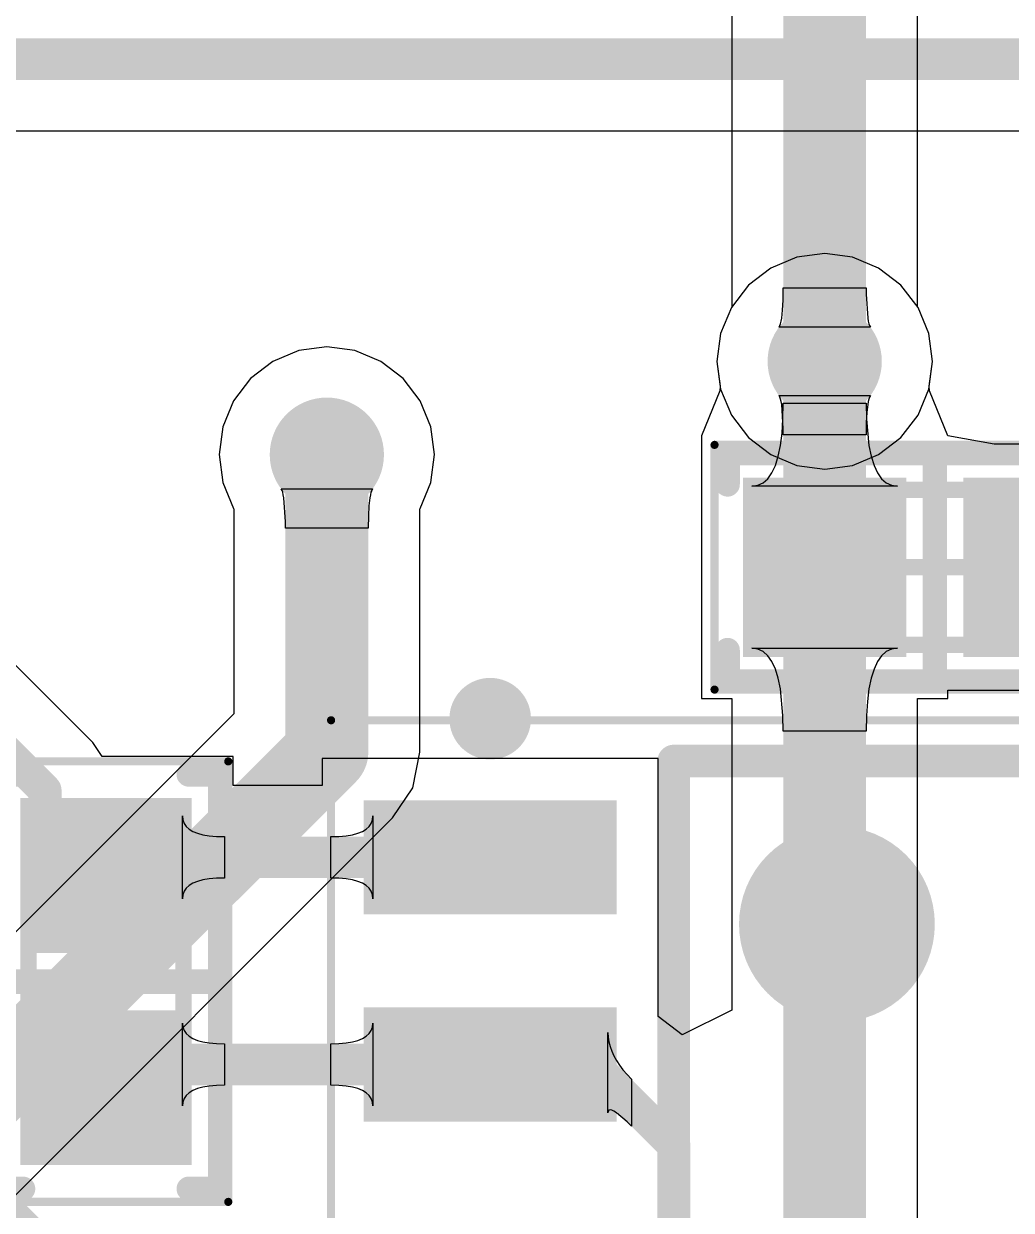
# Model space of a CAD drawing. Header units: inches. Extents: x -0.14 to 3.29, y -0.08 to 7.88.
# Drawn here: x 2.1869 to 2.4251, y 0.9959 to 1.2823 of the extents above; entities that cross this region are included whole.
import ezdxf

# ---------------------------------------------------------------- set-up
doc = ezdxf.new("R2010")
doc.units = ezdxf.units.IN
doc.header["$MEASUREMENT"] = 0
for name, color, linetype in [('Bottom Layer', 5, 'Continuous'), ('Top 3D Body', 56, 'Continuous'), ('Top Courtyard', 56, 'Continuous'), ('Top Layer', 1, 'Continuous'), ('Top Overlay', 2, 'Continuous'), ('Top Paste', 8, 'Continuous'), ('Top Solder', 216, 'Continuous'), ('Via Holes', 16, 'Continuous')]:
    doc.layers.add(name, color=color, linetype=linetype)

# ---------------------------------------------------------------- blocks, each defined once
blk = doc.blocks.new('34355DA5_B1DA_47C2_A88A_ECF82120A4F7_246')
at = {"layer": 'Top Layer'}
for points in [[(-0.13583, 0.13819), (-0.13583, 0.16181), (-0.07874, 0.16181), (-0.07874, 0.13819)], [(-0.13583, 0.08819), (-0.13583, 0.11181), (-0.07874, 0.11181), (-0.07874, 0.08819)]]:
    blk.add_hatch(color=1, dxfattribs=at).paths.add_polyline_path(points)
at = {"layer": 'Top Paste'}
for points in [[(-0.13583, 0.13819), (-0.13583, 0.16181), (-0.07874, 0.16181), (-0.07874, 0.13819)], [(-0.13583, 0.08819), (-0.13583, 0.11181), (-0.07874, 0.11181), (-0.07874, 0.08819)]]:
    blk.add_hatch(color=8, dxfattribs=at).paths.add_polyline_path(points)
at = {"layer": 'Top Solder'}
for points in [[(-0.1378, 0.13622), (-0.1378, 0.16378), (-0.07677, 0.16378), (-0.07677, 0.13622)], [(-0.1378, 0.08622), (-0.1378, 0.11378), (-0.07677, 0.11378), (-0.07677, 0.08622)]]:
    blk.add_hatch(color=216, dxfattribs=at).paths.add_polyline_path(points)
at = {"layer": 'Top Courtyard'}
for points in [[(-0.14567, -0.18307, 0.00197, 0.00197, 0), (-0.14567, 0.18307, 0.00197, 0.00197, 0)], [(-0.14567, 0.18307, 0.00197, 0.00197, 0), (0.14567, 0.18307, 0.00197, 0.00197, 0)]]:
    blk.add_lwpolyline(points, format="xyseb", dxfattribs=at)
blk.add_lwpolyline([(-0.14616, 0.18307, 0.000984, 0.000984, 1), (-0.14518, 0.18307, 0.000984, 0.000984, 1)], format="xyseb", close=True, dxfattribs=at)
blk.add_lwpolyline([(-0.14616, 0.18307, 0.000984, 0.000984, 1), (-0.14518, 0.18307, 0.000984, 0.000984, 1)], format="xyseb", close=True, dxfattribs=at)
at = {"layer": 'Top Overlay'}
for points in [[(-0.10236, 0.18346, 0.00984, 0.00984, 1), (-0.1122, 0.18346, 0.00984, 0.00984, 1)], [(-0.11467, 0.18346, 0.00492, 0.00492, 1), (-0.10974, 0.18346, 0.00492, 0.00492, 1)], [(-0.10482, 0.18346, 0.00492, 0.00492, 1), (-0.0999, 0.18346, 0.00492, 0.00492, 1)], [(-0.06496, 0.17323, 0.00394, 0.00394, 1), (-0.06102, 0.17323, 0.00394, 0.00394, 1)], [(-0.06496, 0.17323, 0.00394, 0.00394, 1), (-0.06102, 0.17323, 0.00394, 0.00394, 1)], [(-0.01181, 0.13386, 0.02362, 0.02362, 1), (-0.03543, 0.13386, 0.02362, 0.02362, 1)], [(-0.04134, 0.13386, 0.01181, 0.01181, 1), (-0.02953, 0.13386, 0.01181, 0.01181, 1)], [(-0.01772, 0.13386, 0.01181, 0.01181, 1), (-0.00591, 0.13386, 0.01181, 0.01181, 1)]]:
    blk.add_lwpolyline(points, format="xyseb", close=True, dxfattribs=at)
for points in [[(-0.06299, -0.17323, 0.00787, 0.00787, 0), (-0.06299, 0.17323, 0.00787, 0.00787, 0)], [(-0.06299, 0.17323, 0.00787, 0.00787, 0), (0.06299, 0.17323, 0.00787, 0.00787, 0)]]:
    blk.add_lwpolyline(points, format="xyseb", dxfattribs=at)
blk = doc.blocks.new('RES_0603_1608_293')
at = {"layer": 'Top Layer'}
for points in [[(-0.04232, -0.0187), (-0.04232, 0.0187), (-0.00886, 0.0187), (-0.00886, -0.0187)], [(0.00886, -0.0187), (0.00886, 0.0187), (0.04232, 0.0187), (0.04232, -0.0187)]]:
    blk.add_hatch(color=1, dxfattribs=at).paths.add_polyline_path(points)
at = {"layer": 'Top Paste'}
for points in [[(-0.04232, -0.0187), (-0.04232, 0.0187), (-0.00886, 0.0187), (-0.00886, -0.0187)], [(0.00886, -0.0187), (0.00886, 0.0187), (0.04232, 0.0187), (0.04232, -0.0187)]]:
    blk.add_hatch(color=8, dxfattribs=at).paths.add_polyline_path(points)
at = {"layer": 'Top Solder'}
for points in [[(-0.04429, -0.02067), (-0.04429, 0.02067), (-0.00689, 0.02067), (-0.00689, -0.02067)], [(0.00689, -0.02067), (0.00689, 0.02067), (0.04429, 0.02067), (0.04429, -0.02067)]]:
    blk.add_hatch(color=216, dxfattribs=at).paths.add_polyline_path(points)
at = {"layer": 'Top 3D Body'}
for points in [[(-0.03445, 0.0187, 0.00394, 0.00394, 0), (-0.03445, -0.0187, 0.00394, 0.00394, 0)], [(-0.03445, 0.0187, 0.00394, 0.00394, 0), (0.03445, 0.0187, 0.00394, 0.00394, 0)], [(0.03445, 0.0187, 0.00394, 0.00394, 0), (0.03445, -0.0187, 0.00394, 0.00394, 0)], [(-0.03445, -0.0187, 0.00394, 0.00394, 0), (0.03445, -0.0187, 0.00394, 0.00394, 0)]]:
    blk.add_lwpolyline(points, format="xyseb", dxfattribs=at)
for points in [[(-0.03543, 0.0187, 0.00197, 0.00197, 1), (-0.03346, 0.0187, 0.00197, 0.00197, 1)], [(-0.03543, 0.0187, 0.00197, 0.00197, 1), (-0.03346, 0.0187, 0.00197, 0.00197, 1)], [(0.03346, 0.0187, 0.00197, 0.00197, 1), (0.03543, 0.0187, 0.00197, 0.00197, 1)], [(0.03346, 0.0187, 0.00197, 0.00197, 1), (0.03543, 0.0187, 0.00197, 0.00197, 1)], [(-0.03543, -0.0187, 0.00197, 0.00197, 1), (-0.03346, -0.0187, 0.00197, 0.00197, 1)], [(-0.03543, -0.0187, 0.00197, 0.00197, 1), (-0.03346, -0.0187, 0.00197, 0.00197, 1)], [(0.03346, -0.0187, 0.00197, 0.00197, 1), (0.03543, -0.0187, 0.00197, 0.00197, 1)], [(0.03346, -0.0187, 0.00197, 0.00197, 1), (0.03543, -0.0187, 0.00197, 0.00197, 1)]]:
    blk.add_lwpolyline(points, format="xyseb", close=True, dxfattribs=at)
at = {"layer": 'Top Courtyard'}
for points in [[(-0.05315, 0.02953, 0.00197, 0.00197, 0), (-0.05315, -0.02953, 0.00197, 0.00197, 0)], [(-0.05315, 0.02953, 0.00197, 0.00197, 0), (0.05315, 0.02953, 0.00197, 0.00197, 0)], [(0.05315, 0.02953, 0.00197, 0.00197, 0), (0.05315, -0.02953, 0.00197, 0.00197, 0)], [(0, 0.0187, 0.00394, 0.00394, 0), (0, -0.0187, 0.00394, 0.00394, 0)], [(-0.0187, 0, 0.00394, 0.00394, 0), (0.0187, 0, 0.00394, 0.00394, 0)], [(-0.05315, -0.02953, 0.00197, 0.00197, 0), (0.05315, -0.02953, 0.00197, 0.00197, 0)]]:
    blk.add_lwpolyline(points, format="xyseb", dxfattribs=at)
for points in [[(-0.05364, 0.02953, 0.000984, 0.000984, 1), (-0.05266, 0.02953, 0.000984, 0.000984, 1)], [(-0.05364, 0.02953, 0.000984, 0.000984, 1), (-0.05266, 0.02953, 0.000984, 0.000984, 1)], [(0.05266, 0.02953, 0.000984, 0.000984, 1), (0.05364, 0.02953, 0.000984, 0.000984, 1)], [(0.05266, 0.02953, 0.000984, 0.000984, 1), (0.05364, 0.02953, 0.000984, 0.000984, 1)], [(-0.00098, 0.0187, 0.00197, 0.00197, 1), (0.00098, 0.0187, 0.00197, 0.00197, 1)], [(-0.01968, 0, 0.00197, 0.00197, 1), (-0.01772, 0, 0.00197, 0.00197, 1)], [(0.01772, 0, 0.00197, 0.00197, 1), (0.01968, 0, 0.00197, 0.00197, 1)], [(-0.00098, -0.0187, 0.00197, 0.00197, 1), (0.00098, -0.0187, 0.00197, 0.00197, 1)], [(-0.05364, -0.02953, 0.000984, 0.000984, 1), (-0.05266, -0.02953, 0.000984, 0.000984, 1)], [(-0.05364, -0.02953, 0.000984, 0.000984, 1), (-0.05266, -0.02953, 0.000984, 0.000984, 1)], [(0.05266, -0.02953, 0.000984, 0.000984, 1), (0.05364, -0.02953, 0.000984, 0.000984, 1)], [(0.05266, -0.02953, 0.000984, 0.000984, 1), (0.05364, -0.02953, 0.000984, 0.000984, 1)]]:
    blk.add_lwpolyline(points, format="xyseb", close=True, dxfattribs=at)
at = {"layer": 'Top Overlay'}
for points in [[(-0.05, 0.02756, 0.00591, 0.00591, 0), (-0.05, 0.02, 0.00591, 0.00591, 0)], [(-0.05, 0.02756, 0.00591, 0.00591, 0), (0.05, 0.02756, 0.00591, 0.00591, 0)], [(0, 0.02756, 0.00591, 0.00591, 0), (0, -0.02756, 0.00591, 0.00591, 0)], [(0.05, 0.02756, 0.00591, 0.00591, 0), (0.05, 0.02, 0.00591, 0.00591, 0)], [(-0.05, -0.02, 0.00591, 0.00591, 0), (-0.05, -0.02756, 0.00591, 0.00591, 0)], [(0.05, -0.02, 0.00591, 0.00591, 0), (0.05, -0.02756, 0.00591, 0.00591, 0)], [(-0.05, -0.02756, 0.00591, 0.00591, 0), (0.05, -0.02756, 0.00591, 0.00591, 0)]]:
    blk.add_lwpolyline(points, format="xyseb", dxfattribs=at)
for points in [[(-0.05148, 0.02756, 0.00295, 0.00295, 1), (-0.04852, 0.02756, 0.00295, 0.00295, 1)], [(-0.05148, 0.02756, 0.00295, 0.00295, 1), (-0.04852, 0.02756, 0.00295, 0.00295, 1)], [(-0.00148, 0.02756, 0.00295, 0.00295, 1), (0.00148, 0.02756, 0.00295, 0.00295, 1)], [(0.04852, 0.02756, 0.00295, 0.00295, 1), (0.05148, 0.02756, 0.00295, 0.00295, 1)], [(0.04852, 0.02756, 0.00295, 0.00295, 1), (0.05148, 0.02756, 0.00295, 0.00295, 1)], [(-0.05148, 0.02, 0.00295, 0.00295, 1), (-0.04852, 0.02, 0.00295, 0.00295, 1)], [(0.04852, 0.02, 0.00295, 0.00295, 1), (0.05148, 0.02, 0.00295, 0.00295, 1)], [(-0.05148, -0.02, 0.00295, 0.00295, 1), (-0.04852, -0.02, 0.00295, 0.00295, 1)], [(0.04852, -0.02, 0.00295, 0.00295, 1), (0.05148, -0.02, 0.00295, 0.00295, 1)], [(-0.05148, -0.02756, 0.00295, 0.00295, 1), (-0.04852, -0.02756, 0.00295, 0.00295, 1)], [(-0.05148, -0.02756, 0.00295, 0.00295, 1), (-0.04852, -0.02756, 0.00295, 0.00295, 1)], [(-0.00148, -0.02756, 0.00295, 0.00295, 1), (0.00148, -0.02756, 0.00295, 0.00295, 1)], [(0.04852, -0.02756, 0.00295, 0.00295, 1), (0.05148, -0.02756, 0.00295, 0.00295, 1)], [(0.04852, -0.02756, 0.00295, 0.00295, 1), (0.05148, -0.02756, 0.00295, 0.00295, 1)]]:
    blk.add_lwpolyline(points, format="xyseb", close=True, dxfattribs=at)
blk = doc.blocks.new('CAP_0603_1608_461')
at = {"layer": 'Top Layer'}
for points in [[(-0.04429, -0.01968), (-0.04429, 0.01969), (-0.00886, 0.01969), (-0.00886, -0.01968)], [(0.00886, -0.01968), (0.00886, 0.01969), (0.04429, 0.01969), (0.04429, -0.01968)]]:
    blk.add_hatch(color=1, dxfattribs=at).paths.add_polyline_path(points)
at = {"layer": 'Top Paste'}
for points in [[(-0.04429, -0.01968), (-0.04429, 0.01969), (-0.00886, 0.01969), (-0.00886, -0.01968)], [(0.00886, -0.01968), (0.00886, 0.01969), (0.04429, 0.01969), (0.04429, -0.01968)]]:
    blk.add_hatch(color=8, dxfattribs=at).paths.add_polyline_path(points)
at = {"layer": 'Top Solder'}
for points in [[(-0.04626, -0.02165), (-0.04626, 0.02165), (-0.00689, 0.02165), (-0.00689, -0.02165)], [(0.00689, -0.02165), (0.00689, 0.02165), (0.04626, 0.02165), (0.04626, -0.02165)]]:
    blk.add_hatch(color=216, dxfattribs=at).paths.add_polyline_path(points)
at = {"layer": 'Top 3D Body'}
for points in [[(-0.03445, -0.0187, 0.00394, 0.00394, 0), (-0.03445, 0.0187, 0.00394, 0.00394, 0)], [(-0.03445, 0.0187, 0.00394, 0.00394, 0), (0.03445, 0.0187, 0.00394, 0.00394, 0)], [(0.03445, -0.0187, 0.00394, 0.00394, 0), (0.03445, 0.0187, 0.00394, 0.00394, 0)], [(-0.03445, -0.0187, 0.00394, 0.00394, 0), (0.03445, -0.0187, 0.00394, 0.00394, 0)]]:
    blk.add_lwpolyline(points, format="xyseb", dxfattribs=at)
for points in [[(-0.03543, 0.0187, 0.00197, 0.00197, 1), (-0.03346, 0.0187, 0.00197, 0.00197, 1)], [(-0.03543, 0.0187, 0.00197, 0.00197, 1), (-0.03346, 0.0187, 0.00197, 0.00197, 1)], [(0.03346, 0.0187, 0.00197, 0.00197, 1), (0.03543, 0.0187, 0.00197, 0.00197, 1)], [(0.03346, 0.0187, 0.00197, 0.00197, 1), (0.03543, 0.0187, 0.00197, 0.00197, 1)], [(-0.03543, -0.0187, 0.00197, 0.00197, 1), (-0.03346, -0.0187, 0.00197, 0.00197, 1)], [(-0.03543, -0.0187, 0.00197, 0.00197, 1), (-0.03346, -0.0187, 0.00197, 0.00197, 1)], [(0.03346, -0.0187, 0.00197, 0.00197, 1), (0.03543, -0.0187, 0.00197, 0.00197, 1)], [(0.03346, -0.0187, 0.00197, 0.00197, 1), (0.03543, -0.0187, 0.00197, 0.00197, 1)]]:
    blk.add_lwpolyline(points, format="xyseb", close=True, dxfattribs=at)
at = {"layer": 'Top Courtyard'}
for points in [[(-0.05315, -0.02953, 0.00197, 0.00197, 0), (-0.05315, 0.02953, 0.00197, 0.00197, 0)], [(-0.05315, 0.02953, 0.00197, 0.00197, 0), (0.05315, 0.02953, 0.00197, 0.00197, 0)], [(0.05315, -0.02953, 0.00197, 0.00197, 0), (0.05315, 0.02953, 0.00197, 0.00197, 0)], [(0, -0.0187, 0.00394, 0.00394, 0), (0, 0.0187, 0.00394, 0.00394, 0)], [(-0.0187, 0, 0.00394, 0.00394, 0), (0.0187, 0, 0.00394, 0.00394, 0)], [(-0.05315, -0.02953, 0.00197, 0.00197, 0), (0.05315, -0.02953, 0.00197, 0.00197, 0)]]:
    blk.add_lwpolyline(points, format="xyseb", dxfattribs=at)
for points in [[(-0.05364, 0.02953, 0.000984, 0.000984, 1), (-0.05266, 0.02953, 0.000984, 0.000984, 1)], [(-0.05364, 0.02953, 0.000984, 0.000984, 1), (-0.05266, 0.02953, 0.000984, 0.000984, 1)], [(0.05266, 0.02953, 0.000984, 0.000984, 1), (0.05364, 0.02953, 0.000984, 0.000984, 1)], [(0.05266, 0.02953, 0.000984, 0.000984, 1), (0.05364, 0.02953, 0.000984, 0.000984, 1)], [(-0.00098, 0.0187, 0.00197, 0.00197, 1), (0.00098, 0.0187, 0.00197, 0.00197, 1)], [(-0.01968, 0, 0.00197, 0.00197, 1), (-0.01772, 0, 0.00197, 0.00197, 1)], [(0.01772, 0, 0.00197, 0.00197, 1), (0.01968, 0, 0.00197, 0.00197, 1)], [(-0.00098, -0.0187, 0.00197, 0.00197, 1), (0.00098, -0.0187, 0.00197, 0.00197, 1)], [(-0.05364, -0.02953, 0.000984, 0.000984, 1), (-0.05266, -0.02953, 0.000984, 0.000984, 1)], [(-0.05364, -0.02953, 0.000984, 0.000984, 1), (-0.05266, -0.02953, 0.000984, 0.000984, 1)], [(0.05266, -0.02953, 0.000984, 0.000984, 1), (0.05364, -0.02953, 0.000984, 0.000984, 1)], [(0.05266, -0.02953, 0.000984, 0.000984, 1), (0.05364, -0.02953, 0.000984, 0.000984, 1)]]:
    blk.add_lwpolyline(points, format="xyseb", close=True, dxfattribs=at)
at = {"layer": 'Top Overlay'}
for points in [[(-0.05, 0.02756, 0.00591, 0.00591, 0), (0.05, 0.02756, 0.00591, 0.00591, 0)], [(-0.05, 0.02, 0.00591, 0.00591, 0), (-0.05, 0.02756, 0.00591, 0.00591, 0)], [(0, -0.02756, 0.00591, 0.00591, 0), (0, 0.02756, 0.00591, 0.00591, 0)], [(0.05, 0.02, 0.00591, 0.00591, 0), (0.05, 0.02756, 0.00591, 0.00591, 0)], [(-0.05, -0.02756, 0.00591, 0.00591, 0), (-0.05, -0.02, 0.00591, 0.00591, 0)], [(0.05, -0.02756, 0.00591, 0.00591, 0), (0.05, -0.02, 0.00591, 0.00591, 0)], [(-0.05, -0.02756, 0.00591, 0.00591, 0), (0.05, -0.02756, 0.00591, 0.00591, 0)]]:
    blk.add_lwpolyline(points, format="xyseb", dxfattribs=at)
for points in [[(-0.05148, 0.02756, 0.00295, 0.00295, 1), (-0.04852, 0.02756, 0.00295, 0.00295, 1)], [(-0.05148, 0.02756, 0.00295, 0.00295, 1), (-0.04852, 0.02756, 0.00295, 0.00295, 1)], [(-0.00148, 0.02756, 0.00295, 0.00295, 1), (0.00148, 0.02756, 0.00295, 0.00295, 1)], [(0.04852, 0.02756, 0.00295, 0.00295, 1), (0.05148, 0.02756, 0.00295, 0.00295, 1)], [(0.04852, 0.02756, 0.00295, 0.00295, 1), (0.05148, 0.02756, 0.00295, 0.00295, 1)], [(-0.05148, 0.02, 0.00295, 0.00295, 1), (-0.04852, 0.02, 0.00295, 0.00295, 1)], [(0.04852, 0.02, 0.00295, 0.00295, 1), (0.05148, 0.02, 0.00295, 0.00295, 1)], [(-0.05148, -0.02, 0.00295, 0.00295, 1), (-0.04852, -0.02, 0.00295, 0.00295, 1)], [(0.04852, -0.02, 0.00295, 0.00295, 1), (0.05148, -0.02, 0.00295, 0.00295, 1)], [(-0.05148, -0.02756, 0.00295, 0.00295, 1), (-0.04852, -0.02756, 0.00295, 0.00295, 1)], [(-0.05148, -0.02756, 0.00295, 0.00295, 1), (-0.04852, -0.02756, 0.00295, 0.00295, 1)], [(-0.00148, -0.02756, 0.00295, 0.00295, 1), (0.00148, -0.02756, 0.00295, 0.00295, 1)], [(0.04852, -0.02756, 0.00295, 0.00295, 1), (0.05148, -0.02756, 0.00295, 0.00295, 1)], [(0.04852, -0.02756, 0.00295, 0.00295, 1), (0.05148, -0.02756, 0.00295, 0.00295, 1)]]:
    blk.add_lwpolyline(points, format="xyseb", close=True, dxfattribs=at)

msp = doc.modelspace()

# ---------------------------------------------------------------- hatches: boundary and pattern name
at = {"layer": 'Bottom Layer'}
h = msp.add_hatch(color=5, dxfattribs=at)
edge = h.paths.add_edge_path()
edge.add_arc((2.38012, 1.20078), 0.01378, 0, 360)
h = msp.add_hatch(color=5, dxfattribs=at)
edge = h.paths.add_edge_path()
edge.add_arc((2.26, 1.17827), 0.01378, 0, 360)
at = {"layer": 'Top Layer'}
h = msp.add_hatch(color=1, dxfattribs=at)
edge = h.paths.add_edge_path()
edge.add_arc((2.38012, 1.20078), 0.01378, 0, 360)
h = msp.add_hatch(color=1, dxfattribs=at)
edge = h.paths.add_edge_path()
edge.add_arc((2.26, 1.17827), 0.01378, 0, 360)
at = {"layer": 'Via Holes'}
h = msp.add_hatch(color=7, dxfattribs=at)
edge = h.paths.add_edge_path()
edge.add_arc((2.38012, 1.20078), 0.00689, 0, 360)
h = msp.add_hatch(color=7, dxfattribs=at)
edge = h.paths.add_edge_path()
edge.add_arc((2.26, 1.17827), 0.00689, 0, 360)

# ---------------------------------------------------------------- linework, layer by layer
at = {"layer": 'Bottom Layer'}
for p, q in [((2.40255, 1.2139), (2.40255, 1.4276)), ((2.35769, 1.41831), (2.35769, 1.2139)), ((2.37008, 1.21556), (2.37012, 1.21853)), ((2.37012, 1.21853), (2.39012, 1.21853)), ((2.39012, 1.21853), (2.39013, 1.21698)), ((2.39013, 1.21698), (2.39049, 1.21123)), ((2.36996, 1.21312), (2.37008, 1.21556)), ((2.3576, 1.21379), (2.355, 1.20751)), ((2.35769, 1.2139), (2.3576, 1.21379)), ((2.36962, 1.21048), (2.36975, 1.21123)), ((2.36975, 1.21123), (2.36996, 1.21312)), ((2.39049, 1.21123), (2.39062, 1.21048)), ((2.40264, 1.21379), (2.40255, 1.2139)), ((2.40524, 1.20751), (2.40264, 1.21379)), ((2.3691, 1.20906), (2.36929, 1.2094)), ((2.39114, 1.20906), (2.3691, 1.20906)), ((2.36929, 1.2094), (2.36947, 1.20987)), ((2.36947, 1.20987), (2.36962, 1.21048)), ((2.39062, 1.21048), (2.39077, 1.20987)), ((2.39077, 1.20987), (2.39094, 1.2094)), ((2.39094, 1.2094), (2.39114, 1.20906)), ((2.355, 1.20751), (2.35412, 1.20078)), ((2.40612, 1.20078), (2.40524, 1.20751)), ((2.25327, 1.20338), (2.247, 1.20078)), ((2.26, 1.20427), (2.25327, 1.20338)), ((2.26673, 1.20338), (2.26, 1.20427)), ((2.273, 1.20078), (2.26673, 1.20338)), ((2.247, 1.20078), (2.24161, 1.19665)), ((2.27839, 1.19665), (2.273, 1.20078)), ((2.35412, 1.20078), (2.355, 1.19405)), ((2.40524, 1.19405), (2.40612, 1.20078)), ((2.24161, 1.19665), (2.23748, 1.19127)), ((2.28252, 1.19127), (2.27839, 1.19665)), ((2.355, 1.19405), (2.3576, 1.18778)), ((2.40264, 1.18778), (2.40524, 1.19405)), ((2.23748, 1.19127), (2.23488, 1.185)), ((2.28512, 1.185), (2.28252, 1.19127)), ((2.3576, 1.18778), (2.36173, 1.1824)), ((2.39851, 1.1824), (2.40264, 1.18778)), ((2.23488, 1.185), (2.234, 1.17827)), ((2.286, 1.17827), (2.28512, 1.185)), ((2.36173, 1.1824), (2.36712, 1.17827)), ((2.39312, 1.17827), (2.39851, 1.1824)), ((2.234, 1.17827), (2.23488, 1.17154)), ((2.28512, 1.17154), (2.286, 1.17827)), ((2.36712, 1.17827), (2.37339, 1.17567)), ((2.38685, 1.17567), (2.39312, 1.17827)), ((2.37339, 1.17567), (2.38012, 1.17478)), ((2.38012, 1.17478), (2.38685, 1.17567)), ((2.23488, 1.17154), (2.23748, 1.16526)), ((2.28252, 1.16526), (2.28512, 1.17154)), ((2.24918, 1.16965), (2.24898, 1.16999)), ((2.24898, 1.16999), (2.27102, 1.16999)), ((2.24935, 1.16918), (2.24918, 1.16965)), ((2.2495, 1.16857), (2.24935, 1.16918)), ((2.24963, 1.16782), (2.2495, 1.16857)), ((2.2705, 1.16857), (2.27037, 1.16782)), ((2.27065, 1.16918), (2.2705, 1.16857)), ((2.27082, 1.16965), (2.27065, 1.16918)), ((2.27102, 1.16999), (2.27082, 1.16965)), ((2.24999, 1.16207), (2.24963, 1.16782)), ((2.27016, 1.16593), (2.27004, 1.16349)), ((2.27037, 1.16782), (2.27016, 1.16593)), ((2.23748, 1.16526), (2.23757, 1.16515)), ((2.23757, 1.16515), (2.23757, 1.11575)), ((2.27004, 1.16349), (2.27, 1.16052)), ((2.28243, 1.16515), (2.28252, 1.16526)), ((2.28243, 1.10646), (2.28243, 1.16515)), ((2.25, 1.16052), (2.24999, 1.16207)), ((2.27, 1.16052), (2.25, 1.16052)), ((2.23757, 1.11575), (2.13433, 1.01251)), ((2.28072, 1.09787), (2.28243, 1.10646)), ((2.27586, 1.09059), (2.28072, 1.09787)), ((2.15948, 0.97422), (2.27586, 1.09059))]:
    msp.add_line(p, q, dxfattribs=at)
for points in [[(2.38012, 1.20078, 0.02, 0.02, 0), (2.38012, 1.4276, 0.02, 0.02, 0)], [(2.26, 1.10646, 0.02, 0.02, 0), (2.26, 1.17827, 0.02, 0.02, 0)], [(2.14362, 0.99008, 0.02, 0.02, 0), (2.26, 1.10646, 0.02, 0.02, 0)]]:
    msp.add_lwpolyline(points, format="xyseb", dxfattribs=at)
for points in [[(2.37512, 1.20078, 0.01, 0.01, 1), (2.38512, 1.20078, 0.01, 0.01, 1)], [(2.255, 1.17827, 0.01, 0.01, 1), (2.265, 1.17827, 0.01, 0.01, 1)], [(2.255, 1.10646, 0.01, 0.01, 1), (2.265, 1.10646, 0.01, 0.01, 1)], [(2.255, 1.10646, 0.01, 0.01, 1), (2.265, 1.10646, 0.01, 0.01, 1)]]:
    msp.add_lwpolyline(points, format="xyseb", close=True, dxfattribs=at)
at = {"layer": 'Top Layer'}
for p, q in [((2.07173, 1.25639), (2.65611, 1.25639)), ((2.37339, 1.2259), (2.36712, 1.2233)), ((2.38012, 1.22679), (2.37339, 1.2259)), ((2.38685, 1.2259), (2.38012, 1.22679)), ((2.39312, 1.2233), (2.38685, 1.2259)), ((2.36712, 1.2233), (2.36173, 1.21917)), ((2.39851, 1.21917), (2.39312, 1.2233)), ((2.36173, 1.21917), (2.3576, 1.21379)), ((2.40264, 1.21379), (2.39851, 1.21917)), ((2.3576, 1.21379), (2.355, 1.20751)), ((2.40524, 1.20751), (2.40264, 1.21379)), ((2.355, 1.20751), (2.35412, 1.20078)), ((2.40612, 1.20078), (2.40524, 1.20751)), ((2.35412, 1.20078), (2.35491, 1.19479)), ((2.40533, 1.19479), (2.40612, 1.20078)), ((2.35491, 1.19479), (2.35484, 1.19366)), ((2.4054, 1.19366), (2.40533, 1.19479)), ((2.35484, 1.19366), (2.3504, 1.18279)), ((2.36929, 1.19217), (2.3691, 1.19251)), ((2.3691, 1.19251), (2.39114, 1.19251)), ((2.36947, 1.1917), (2.36929, 1.19217)), ((2.36962, 1.19109), (2.36947, 1.1917)), ((2.39077, 1.1917), (2.39062, 1.19109)), ((2.39094, 1.19217), (2.39077, 1.1917)), ((2.39114, 1.19251), (2.39094, 1.19217)), ((2.40984, 1.18279), (2.4054, 1.19366)), ((2.36975, 1.19034), (2.36962, 1.19109)), ((2.37011, 1.18459), (2.36975, 1.19034)), ((2.37004, 1.18687), (2.37012, 1.19067)), ((2.37012, 1.19067), (2.39012, 1.19067)), ((2.39012, 1.19067), (2.3902, 1.18687)), ((2.39028, 1.18845), (2.39016, 1.18601)), ((2.39049, 1.19034), (2.39028, 1.18845)), ((2.39062, 1.19109), (2.39049, 1.19034)), ((2.36982, 1.18347), (2.37004, 1.18687)), ((2.39016, 1.18601), (2.39012, 1.18304)), ((2.3902, 1.18687), (2.3908, 1.18047)), ((2.3504, 1.18279), (2.3504, 1.18279)), ((2.3504, 1.18279), (2.3504, 1.11942)), ((2.36944, 1.18047), (2.36982, 1.18347)), ((2.37012, 1.18304), (2.37011, 1.18459)), ((2.39012, 1.18304), (2.37012, 1.18304)), ((2.42101, 1.18079), (2.40984, 1.18279)), ((2.3689, 1.17787), (2.36944, 1.18047)), ((2.3908, 1.18047), (2.39134, 1.17787)), ((2.42827, 1.18079), (2.42101, 1.18079)), ((2.36822, 1.17567), (2.3689, 1.17787)), ((2.39134, 1.17787), (2.39202, 1.17567)), ((2.36739, 1.17387), (2.36822, 1.17567)), ((2.39202, 1.17567), (2.39285, 1.17387)), ((2.36397, 1.17087), (2.36526, 1.17147)), ((2.36526, 1.17147), (2.3664, 1.17247)), ((2.3664, 1.17247), (2.36739, 1.17387)), ((2.39285, 1.17387), (2.39384, 1.17247)), ((2.39384, 1.17247), (2.39498, 1.17147)), ((2.39498, 1.17147), (2.39627, 1.17087)), ((2.36252, 1.17067), (2.36397, 1.17087)), ((2.39772, 1.17067), (2.36252, 1.17067)), ((2.39627, 1.17087), (2.39772, 1.17067)), ((2.20353, 1.10879), (2.15697, 1.15535)), ((2.36397, 1.13134), (2.36252, 1.13154)), ((2.36252, 1.13154), (2.39772, 1.13154)), ((2.36526, 1.13074), (2.36397, 1.13134)), ((2.39627, 1.13134), (2.39498, 1.13074)), ((2.39772, 1.13154), (2.39627, 1.13134)), ((2.3664, 1.12974), (2.36526, 1.13074)), ((2.36738, 1.12834), (2.3664, 1.12974)), ((2.36822, 1.12654), (2.36738, 1.12834)), ((2.39285, 1.12834), (2.39202, 1.12654)), ((2.39384, 1.12974), (2.39285, 1.12834)), ((2.39498, 1.13074), (2.39384, 1.12974)), ((2.3689, 1.12434), (2.36822, 1.12654)), ((2.39202, 1.12654), (2.39133, 1.12434)), ((2.36943, 1.12174), (2.3689, 1.12434)), ((2.39133, 1.12434), (2.3908, 1.12174)), ((2.37004, 1.11534), (2.36943, 1.12174)), ((2.3908, 1.12174), (2.39042, 1.11874)), ((2.40984, 1.11942), (2.40984, 1.12142)), ((2.40984, 1.12142), (2.42827, 1.12142)), ((2.3504, 1.11942), (2.35769, 1.11942)), ((2.35769, 1.11942), (2.35769, 1.04422)), ((2.39042, 1.11874), (2.39019, 1.11534)), ((2.40255, 0.95647), (2.40255, 1.11942)), ((2.40255, 1.11942), (2.40984, 1.11942)), ((2.37012, 1.11154), (2.37004, 1.11534)), ((2.39019, 1.11534), (2.39012, 1.11154)), ((2.39012, 1.11154), (2.37012, 1.11154)), ((2.20577, 1.10543), (2.20353, 1.10879)), ((2.23739, 1.10543), (2.20577, 1.10543)), ((2.23739, 1.09844), (2.23739, 1.10543)), ((2.33995, 1.10491), (2.25887, 1.10491)), ((2.25887, 1.10491), (2.25887, 1.09844)), ((2.33995, 1.05729), (2.33995, 1.10491)), ((2.25887, 1.09844), (2.23739, 1.09844)), ((2.22515, 1.0711), (2.22515, 1.0911)), ((2.22515, 1.0911), (2.22526, 1.09015)), ((2.27101, 1.09015), (2.27111, 1.0911)), ((2.27111, 1.0911), (2.27111, 1.0711)), ((2.22526, 1.09015), (2.22556, 1.0893)), ((2.22556, 1.0893), (2.22607, 1.08855)), ((2.22607, 1.08855), (2.22677, 1.0879)), ((2.26949, 1.0879), (2.2702, 1.08855)), ((2.2702, 1.08855), (2.2707, 1.0893)), ((2.2707, 1.0893), (2.27101, 1.09015)), ((2.22677, 1.0879), (2.22768, 1.08735)), ((2.22768, 1.08735), (2.2288, 1.0869)), ((2.2288, 1.0869), (2.23011, 1.08655)), ((2.23011, 1.08655), (2.23163, 1.0863)), ((2.23163, 1.0863), (2.23335, 1.08615)), ((2.23335, 1.08615), (2.23527, 1.0861)), ((2.23527, 1.0861), (2.23527, 1.0761)), ((2.26099, 1.0861), (2.26291, 1.08615)), ((2.26099, 1.0761), (2.26099, 1.0861)), ((2.26291, 1.08615), (2.26463, 1.0863)), ((2.26463, 1.0863), (2.26615, 1.08655)), ((2.26615, 1.08655), (2.26746, 1.0869)), ((2.26746, 1.0869), (2.26858, 1.08735)), ((2.26858, 1.08735), (2.26949, 1.0879)), ((2.22677, 1.0743), (2.22607, 1.07365)), ((2.22768, 1.07485), (2.22677, 1.0743)), ((2.2288, 1.0753), (2.22768, 1.07485)), ((2.23011, 1.07565), (2.2288, 1.0753)), ((2.23163, 1.0759), (2.23011, 1.07565)), ((2.23335, 1.07605), (2.23163, 1.0759)), ((2.23527, 1.0761), (2.23335, 1.07605)), ((2.26291, 1.07605), (2.26099, 1.0761)), ((2.26463, 1.0759), (2.26291, 1.07605)), ((2.26615, 1.07565), (2.26463, 1.0759)), ((2.26746, 1.0753), (2.26615, 1.07565)), ((2.26858, 1.07485), (2.26746, 1.0753)), ((2.26949, 1.0743), (2.26858, 1.07485)), ((2.2702, 1.07365), (2.26949, 1.0743)), ((2.22526, 1.07205), (2.22515, 1.0711)), ((2.22556, 1.0729), (2.22526, 1.07205)), ((2.22607, 1.07365), (2.22556, 1.0729)), ((2.2707, 1.0729), (2.2702, 1.07365)), ((2.27101, 1.07205), (2.2707, 1.0729)), ((2.27111, 1.0711), (2.27101, 1.07205)), ((2.33995, 1.05491), (2.33995, 1.05729)), ((2.33995, 1.05729), (2.33995, 1.05729)), ((2.33995, 1.0427), (2.33995, 1.05491)), ((2.33995, 1.05491), (2.33995, 1.05491)), ((2.34569, 1.0383), (2.33995, 1.0427)), ((2.35769, 1.04422), (2.34569, 1.0383)), ((2.22515, 1.0211), (2.22515, 1.0411)), ((2.22515, 1.0411), (2.22526, 1.04015)), ((2.22526, 1.04015), (2.22556, 1.0393)), ((2.2707, 1.0393), (2.27101, 1.04015)), ((2.27101, 1.04015), (2.27111, 1.0411)), ((2.27111, 1.0411), (2.27111, 1.0211)), ((2.22556, 1.0393), (2.22607, 1.03855)), ((2.22607, 1.03855), (2.22677, 1.0379)), ((2.22677, 1.0379), (2.22768, 1.03735)), ((2.22768, 1.03735), (2.2288, 1.0369)), ((2.2288, 1.0369), (2.23011, 1.03655)), ((2.23011, 1.03655), (2.23163, 1.0363)), ((2.26463, 1.0363), (2.26615, 1.03655)), ((2.26615, 1.03655), (2.26746, 1.0369)), ((2.26746, 1.0369), (2.26858, 1.03735)), ((2.26858, 1.03735), (2.26949, 1.0379)), ((2.26949, 1.0379), (2.2702, 1.03855)), ((2.2702, 1.03855), (2.2707, 1.0393)), ((2.32783, 1.01941), (2.32783, 1.03885)), ((2.32783, 1.03885), (2.32789, 1.03772)), ((2.32789, 1.03772), (2.32806, 1.03659)), ((2.32806, 1.03659), (2.32834, 1.03546)), ((2.23163, 1.0363), (2.23335, 1.03615)), ((2.23335, 1.03615), (2.23527, 1.0361)), ((2.23527, 1.0361), (2.23527, 1.0261)), ((2.26099, 1.0361), (2.26291, 1.03615)), ((2.26099, 1.0261), (2.26099, 1.0361)), ((2.26291, 1.03615), (2.26463, 1.0363)), ((2.32834, 1.03546), (2.32874, 1.03432)), ((2.32874, 1.03432), (2.32925, 1.03319)), ((2.32925, 1.03319), (2.32987, 1.03206)), ((2.32987, 1.03206), (2.33061, 1.03093)), ((2.33061, 1.03093), (2.33145, 1.0298)), ((2.33145, 1.0298), (2.33242, 1.02867)), ((2.33242, 1.02867), (2.33349, 1.02754)), ((2.2288, 1.0253), (2.22768, 1.02485)), ((2.23011, 1.02565), (2.2288, 1.0253)), ((2.23163, 1.0259), (2.23011, 1.02565)), ((2.23335, 1.02605), (2.23163, 1.0259)), ((2.23527, 1.0261), (2.23335, 1.02605)), ((2.26291, 1.02605), (2.26099, 1.0261)), ((2.26463, 1.0259), (2.26291, 1.02605)), ((2.26615, 1.02565), (2.26463, 1.0259)), ((2.26746, 1.0253), (2.26615, 1.02565)), ((2.26858, 1.02485), (2.26746, 1.0253)), ((2.33349, 1.02754), (2.33349, 1.01622)), ((2.22556, 1.0229), (2.22526, 1.02205)), ((2.22607, 1.02365), (2.22556, 1.0229)), ((2.22677, 1.0243), (2.22607, 1.02365)), ((2.22768, 1.02485), (2.22677, 1.0243)), ((2.26949, 1.0243), (2.26858, 1.02485)), ((2.2702, 1.02365), (2.26949, 1.0243)), ((2.2707, 1.0229), (2.2702, 1.02365)), ((2.27101, 1.02205), (2.2707, 1.0229)), ((2.22526, 1.02205), (2.22515, 1.0211)), ((2.27111, 1.0211), (2.27101, 1.02205)), ((2.32789, 1.01982), (2.32783, 1.01941)), ((2.32806, 1.02007), (2.32789, 1.01982)), ((2.32834, 1.02016), (2.32806, 1.02007)), ((2.32874, 1.02009), (2.32834, 1.02016)), ((2.32925, 1.01985), (2.32874, 1.02009)), ((2.32987, 1.01945), (2.32925, 1.01985)), ((2.33242, 1.01727), (2.32987, 1.01945)), ((2.33349, 1.01622), (2.33242, 1.01727))]:
    msp.add_line(p, q, dxfattribs=at)
for points in [[(2.07173, 1.27372, 0.01, 0.01, 0), (2.66329, 1.27372, 0.01, 0.01, 0)], [(2.38012, 1.1511, 0.02, 0.02, 0), (2.38012, 1.20078, 0.02, 0.02, 0)], [(2.38012, 0.95647, 0.02, 0.02, 0), (2.38012, 1.1511, 0.02, 0.02, 0)], [(2.14543, 1.14381, 0.008, 0.008, 0), (2.19199, 1.09725, 0.008, 0.008, 0)], [(2.19199, 1.08943, 0.008, 0.008, 0), (2.19199, 1.09725, 0.008, 0.008, 0)], [(2.19199, 1.08943, 0.008, 0.008, 0), (2.20473, 1.07669, 0.008, 0.008, 0)], [(2.20669, 1.07669, 0.01, 0.01, 0), (2.2111, 1.0811, 0.01, 0.01, 0)], [(2.2111, 1.0811, 0.01, 0.01, 0), (2.29941, 1.0811, 0.01, 0.01, 0)], [(2.20473, 1.07669, 0.008, 0.008, 0), (2.20669, 1.07669, 0.008, 0.008, 0)], [(2.20669, 1.02551, 0.01, 0.01, 0), (2.21228, 1.0311, 0.01, 0.01, 0)], [(2.21228, 1.0311, 0.01, 0.01, 0), (2.29941, 1.0311, 0.01, 0.01, 0)], [(2.29941, 1.0311, 0.008, 0.008, 0), (2.32427, 1.0311, 0.008, 0.008, 0)], [(2.32427, 1.0311, 0.008, 0.008, 0), (2.3437, 1.01167, 0.008, 0.008, 0)], [(2.15446, 1.02449, 0.008, 0.008, 0), (2.19352, 0.98543, 0.008, 0.008, 0)], [(2.3437, 0.96807, 0.008, 0.008, 0), (2.3437, 1.01167, 0.008, 0.008, 0)]]:
    msp.add_lwpolyline(points, format="xyseb", dxfattribs=at)
for points in [[(2.37512, 1.20078, 0.01, 0.01, 1), (2.38512, 1.20078, 0.01, 0.01, 1)], [(2.37512, 1.1511, 0.01, 0.01, 1), (2.38512, 1.1511, 0.01, 0.01, 1)], [(2.37512, 1.1511, 0.01, 0.01, 1), (2.38512, 1.1511, 0.01, 0.01, 1)], [(2.18999, 1.09725, 0.004, 0.004, 1), (2.19399, 1.09725, 0.004, 0.004, 1)], [(2.18999, 1.09725, 0.004, 0.004, 1), (2.19399, 1.09725, 0.004, 0.004, 1)], [(2.18999, 1.08943, 0.004, 0.004, 1), (2.19399, 1.08943, 0.004, 0.004, 1)], [(2.18999, 1.08943, 0.004, 0.004, 1), (2.19399, 1.08943, 0.004, 0.004, 1)], [(2.2086, 1.0811, 0.005, 0.005, 1), (2.2136, 1.0811, 0.005, 0.005, 1)], [(2.2086, 1.0811, 0.005, 0.005, 1), (2.2136, 1.0811, 0.005, 0.005, 1)], [(2.29691, 1.0811, 0.005, 0.005, 1), (2.30191, 1.0811, 0.005, 0.005, 1)], [(2.20273, 1.07669, 0.004, 0.004, 1), (2.20673, 1.07669, 0.004, 0.004, 1)], [(2.20273, 1.07669, 0.004, 0.004, 1), (2.20673, 1.07669, 0.004, 0.004, 1)], [(2.20419, 1.07669, 0.005, 0.005, 1), (2.20919, 1.07669, 0.005, 0.005, 1)], [(2.20469, 1.07669, 0.004, 0.004, 1), (2.20869, 1.07669, 0.004, 0.004, 1)], [(2.20978, 1.0311, 0.005, 0.005, 1), (2.21478, 1.0311, 0.005, 0.005, 1)], [(2.20978, 1.0311, 0.005, 0.005, 1), (2.21478, 1.0311, 0.005, 0.005, 1)], [(2.29691, 1.0311, 0.005, 0.005, 1), (2.30191, 1.0311, 0.005, 0.005, 1)], [(2.29741, 1.0311, 0.004, 0.004, 1), (2.30141, 1.0311, 0.004, 0.004, 1)], [(2.32227, 1.0311, 0.004, 0.004, 1), (2.32627, 1.0311, 0.004, 0.004, 1)], [(2.32227, 1.0311, 0.004, 0.004, 1), (2.32627, 1.0311, 0.004, 0.004, 1)], [(2.20419, 1.02551, 0.005, 0.005, 1), (2.20919, 1.02551, 0.005, 0.005, 1)], [(2.3417, 1.01167, 0.004, 0.004, 1), (2.3457, 1.01167, 0.004, 0.004, 1)], [(2.3417, 1.01167, 0.004, 0.004, 1), (2.3457, 1.01167, 0.004, 0.004, 1)]]:
    msp.add_lwpolyline(points, format="xyseb", close=True, dxfattribs=at)

# ---------------------------------------------------------------- block references
for name, p in [('CAP_0603_1608_461', (2.40669, 1.1511)), ('34355DA5_B1DA_47C2_A88A_ECF82120A4F7_246', (2.40669, 0.9311))]:
    msp.add_blockref(name, p)
at = {"rotation": 90}
msp.add_blockref('RES_0603_1608_293', (2.20669, 1.0511), dxfattribs=at)

doc.saveas('drawing.dxf')
